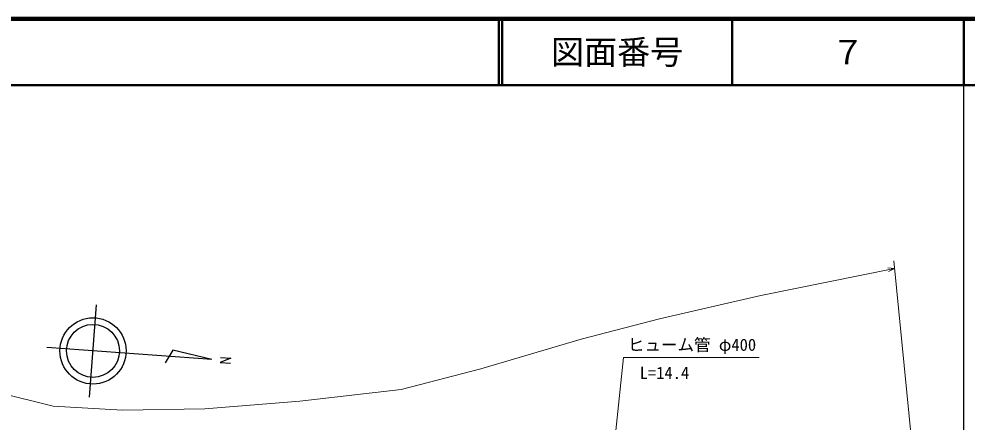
# Model space of a CAD drawing. Units: millimetres, scale not verified. Extents: x 40000 to 680000, y 20000 to 380000.
# Drawn here: x 436232 to 579500, y 319125 to 380000 of the extents above; entities that cross this region are included whole.
import ezdxf
from ezdxf.enums import TextEntityAlignment as Align

# ---------------------------------------------------------------- set-up
doc = ezdxf.new("R2010")
doc.units = ezdxf.units.MM
doc.header["$LTSCALE"] = 1000
for name, color, linetype, lineweight in [('M-BMK-SRVR', 3, 'Continuous', 25), ('M-STR-HTXT', 7, 'Continuous', 13), ('M-TTL', 2, 'Continuous', 140), ('M-TTL-BAND', 7, 'Continuous', 25), ('M-TTL-LINE', 7, 'Continuous', 50)]:
    doc.layers.add(name, color=color, linetype=linetype, lineweight=lineweight)
doc.layers.add('M-TTL-TXT', color=7, linetype='Continuous')
doc.styles.add('ＭＳ ゴシック', font='')
doc.styles.get('ＭＳ ゴシック').set_extended_font_data('MS Gothic')

msp = doc.modelspace()

# ---------------------------------------------------------------- linework, layer by layer
at = {"layer": 'M-BMK-SRVR'}
for p, q in [((446909, 322885), (447929, 336848)), ((465371, 328556), (440437, 330376)), ((459460, 329990), (458317, 328068)), ((465371, 328556), (459460, 329990)), ((468240, 328784), (466638, 328098)), ((466638, 328098), (468184, 327993)), ((466701, 328896), (468240, 328784))]:
    msp.add_line(p, q, dxfattribs=at)
for radius in [5000, 4000]:
    msp.add_circle((447419, 329866), radius, dxfattribs=at)
at = {"layer": 'M-STR-HTXT'}
for p, q in [((571834, 309098), (568436, 343481)), ((568551, 342313), (548346, 338216)), ((548346, 338216), (533011, 334722)), ((533011, 334722), (521170, 331616)), ((521170, 331616), (506029, 327151)), ((523305, 287893), (527595, 328871)), ((527595, 328871), (548095, 328871)), ((506029, 327151), (493994, 324045)), ((441389, 321522), (429548, 324433)), ((493994, 324045), (478659, 322298)), ((451871, 320939), (441389, 321522)), ((464295, 321134), (451871, 320939)), ((478659, 322298), (464295, 321134))]:
    msp.add_line(p, q, dxfattribs=at)
msp.add_lwpolyline([(567514, 342396), (568551, 342313), (567628, 341835)], dxfattribs=at)
at = {"layer": 'M-TTL'}
msp.add_line((680000, 380000), (40000, 380000), dxfattribs=at)
at = {"layer": 'M-TTL-BAND'}
msp.add_line((579000, 20000), (579000, 370000), dxfattribs=at)
at = {"layer": 'M-TTL-LINE'}
for p, q in [((508747, 380000), (508747, 370000)), ((509247, 380000), (509247, 370000)), ((543997, 380000), (543997, 370000)), ((579000, 380000), (579000, 370000)), ((40000, 370000), (680000, 370000))]:
    msp.add_line(p, q, dxfattribs=at)

# ---------------------------------------------------------------- texts
at = {"layer": 'M-STR-HTXT', "style": 'ＭＳ ゴシック'}
for s, p in [('ヒューム管 φ400', (528247, 329327)), ('L=14.4', (530035, 325083))]:
    msp.add_text(s, height=1833, dxfattribs=at).set_placement(p, align=Align.BOTTOM_LEFT)
at = {"layer": 'M-TTL-TXT', "style": 'ＭＳ ゴシック'}
for s, p in [('図面番号', (526622, 375000)), ('７', (561497, 375000))]:
    msp.add_text(s, height=3666, dxfattribs=at).set_placement(p, align=Align.MIDDLE_CENTER)

doc.saveas('drawing.dxf')
